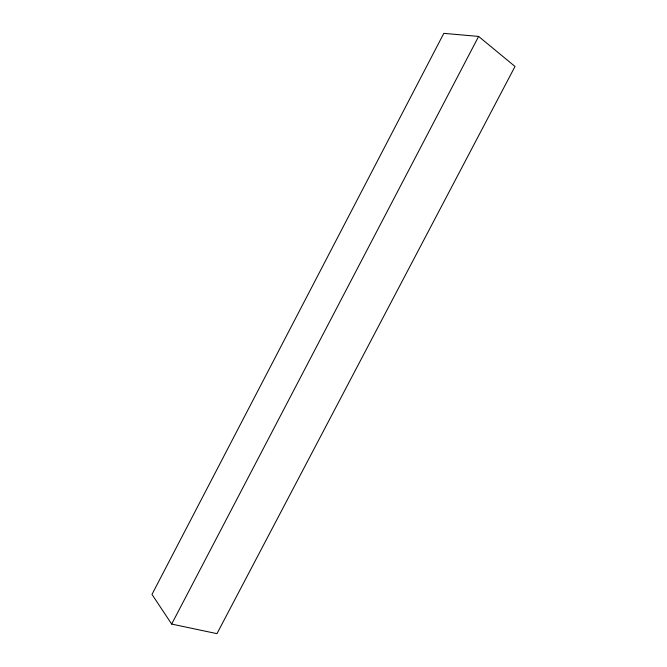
<?xml version="1.0" encoding="UTF-8"?>
<svg xmlns="http://www.w3.org/2000/svg" width="667" height="667" viewBox="0 0 667 667"><rect width="100%" height="100%" fill="white"/><g stroke="black" fill="none" stroke-linecap="round" stroke-linejoin="round"><path stroke-width="1" d="M171.669 624.07L478.614 36.427L515.016 66.467L216.967 633.65L171.669 624.07L151.984 594.405L443.813 33.35L478.614 36.427"/></g></svg>
